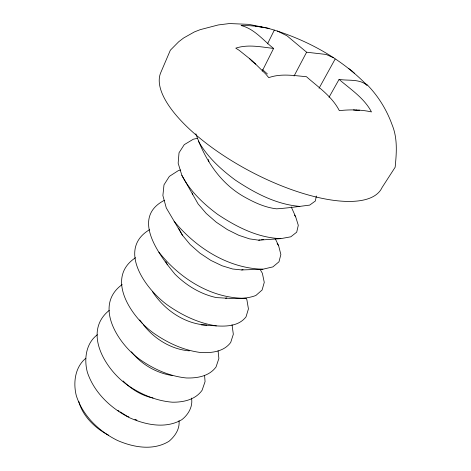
<?xml version="1.0" encoding="UTF-8"?>
<svg xmlns="http://www.w3.org/2000/svg" width="471" height="471" viewBox="0 0 471 471"><rect width="100%" height="100%" fill="white"/><g stroke="black" fill="none" stroke-linecap="round" stroke-linejoin="round"><path stroke-width="0.71" d="M316.341 195.995L315.364 200.993L309.694 205.115C298.661 206.481 287.646 208.105 276.548 208.824C265.22 207.54 254.77 202.718 244.914 197.231C220.334 183.661 204.861 159.71 195.848 133.74M267.51 43.856L274.328 30.103C308.805 40.971 341.822 59.087 367.039 85.275C359.332 78.622 348.346 80.965 339.079 79.393L329.023 97.279M262.176 71.18L273.598 48.425C263.177 40.335 254.434 28.808 241.058 25.516C252.262 25.387 263.625 26.729 274.328 30.103M294.069 76.002L306.609 52.21L326.168 54.453L333.291 57.674M319.061 88.248L335.134 59.069M85.852 358.243C74.989 367.068 73.034 382.717 76.302 395.652C82.725 415.722 98.769 431.153 117.314 440.391C133.423 447.421 153.175 450.983 168.983 441.292C174.994 436.264 179.993 428.869 179.015 420.721M97.409 334.722C85.875 343.218 83.82 359.385 87.423 372.461C94.3 392.785 110.779 408.257 129.596 417.765C145.822 424.913 165.668 429.099 181.871 419.661C188.371 414.574 193.069 406.532 191.526 398.083M109.243 310.383C82.184 331.99 105.722 370.076 127.818 385.313C141.088 394.421 156.213 400.903 172.374 402.199C183.372 402.328 195.294 399.797 202.065 390.329L205.068 381.64L204.567 375.275M122.154 284.572C92.881 305.655 118.733 345.072 140.959 360.238C154.523 369.529 169.872 376.3 186.339 377.966C197.208 378.295 209.236 376.323 216.054 366.944L218.88 358.472L218.079 350.824M135.613 257.678C104.085 278.22 132.451 318.843 154.753 333.927C168.618 343.406 184.202 350.477 200.987 352.555C211.697 353.091 223.802 351.737 230.696 342.482L233.322 334.257L232.038 324.713M149.643 229.636C115.831 249.583 146.952 291.296 169.242 306.28C183.425 315.964 199.262 323.353 216.36 325.879C226.887 326.615 239.05 325.961 246.027 316.859L248.435 308.911L246.857 299.585L246.192 298.343M164.291 200.375C130.632 217.702 159.145 254.864 174.947 274.14C186.386 285.497 200.646 294.251 216.519 297.625C229.624 298.184 243.272 300.21 255.847 295.5L262.1 290.001L264.266 282.365L262.371 273.292L260.245 269.618M180.593 169.996L178.456 170.537L169.36 176.378L163.996 184.838L162.884 195.559L166.287 207.946L182.383 235.159L190.166 244.555L199.922 253.168L210.855 260.398L222.053 265.774L232.609 268.994L241.688 269.942L262.865 269.218L272.886 266.898L278.973 261.805L280.869 254.523L278.626 245.738L275.217 238.62M225.538 298.255L226.928 297.943M197.626 138.274L193.328 139.216L184.261 144.656L179.027 152.763L178.156 163.196L181.888 175.4L198.114 203.943L206.192 213.41L216.242 222.182L227.434 229.648L238.85 235.317L249.542 238.874L258.667 240.169L280.857 238.632L290.813 236.807L296.706 232.174L298.296 225.291L295.682 216.831L291.237 206.916M273.598 48.425C261.052 47 248.135 44.086 235.765 48.148L239.203 50.338L249.512 58.592L252.156 61.318L252.691 61.218L265.738 74.047L268.758 77.656C280.957 73.27 293.898 75.625 306.438 76.696C318.225 87.141 331.943 96.267 339.332 110.644C349.994 109.472 360.98 109.555 371.478 111.921C364.142 98.033 350.642 89.396 339.079 79.393M241.688 269.942L243.071 269.695M258.667 240.169L260.045 239.992M261.423 239.81L263.489 239.545M353.444 109.949L356.93 110.455L359.503 110.202M189.348 350.86C171.203 349.429 154.152 338.796 143.178 324.501M245.774 298.261C211.532 298.761 179.569 278.432 158.915 252.15M152.58 291.779C164.361 309.912 184.726 324.042 206.716 325.084M255.453 26.235L261.729 27.112M262.865 269.218C227.946 268.352 195.765 247.658 174.105 221.217M201.205 324.872L216.36 325.879M280.857 238.632C257.684 237.814 236.395 226.869 217.484 214.252C203.307 203.666 190.149 191.261 181.888 175.4M299.827 206.392C276.23 204.461 254.752 193.016 235.376 180.116C220.881 169.36 207.264 156.967 198.35 141.059M153.051 398.013C141.653 395.64 131.268 389.205 123.125 380.974M269.088 28.413L248.847 24.368L229.436 23.55L218.267 24.951L200.24 29.649L194.417 31.916L183.631 37.986L178.739 41.731L170.349 50.203L160.805 72.528A124.709 46.552 28 0 0 252.35 172.439A124.709 46.552 28 0 0 382.04 187.558L395.145 167.258C396.547 153.146 397.707 138.38 392.155 124.927C386.614 109.602 378.054 95.707 366.544 84.126M172.692 375.599C156.619 373.238 141.5 364.507 131.421 351.796M128.895 416.923L126.887 416.123L120.305 411.948M134.936 419.331L136.943 420.132M258.238 26.364L258.673 26.541M277.395 31.045L287.016 35.808L306.609 52.21M348.487 68.389L351.849 70.886M117.915 410.429L119.11 411.189M252.156 61.318L255.747 64.156M249.512 58.592L252.691 61.218M351.566 70.721L354.51 73.329M262.524 69.614L267.381 73.947M139.669 319.933L142.301 323.359M356.571 109.937L356.93 110.455M294.463 215.082L295.682 216.831M277.113 243.342L278.626 245.738M178.562 228.17L182.383 235.159M165.78 261.646L167.435 264.826M208.306 159.492L208.93 161.535M192.256 193.033L192.639 194.411M108.583 435.204A48.919 34.077 27.9 0 1 78.745 401.321"/></g></svg>
